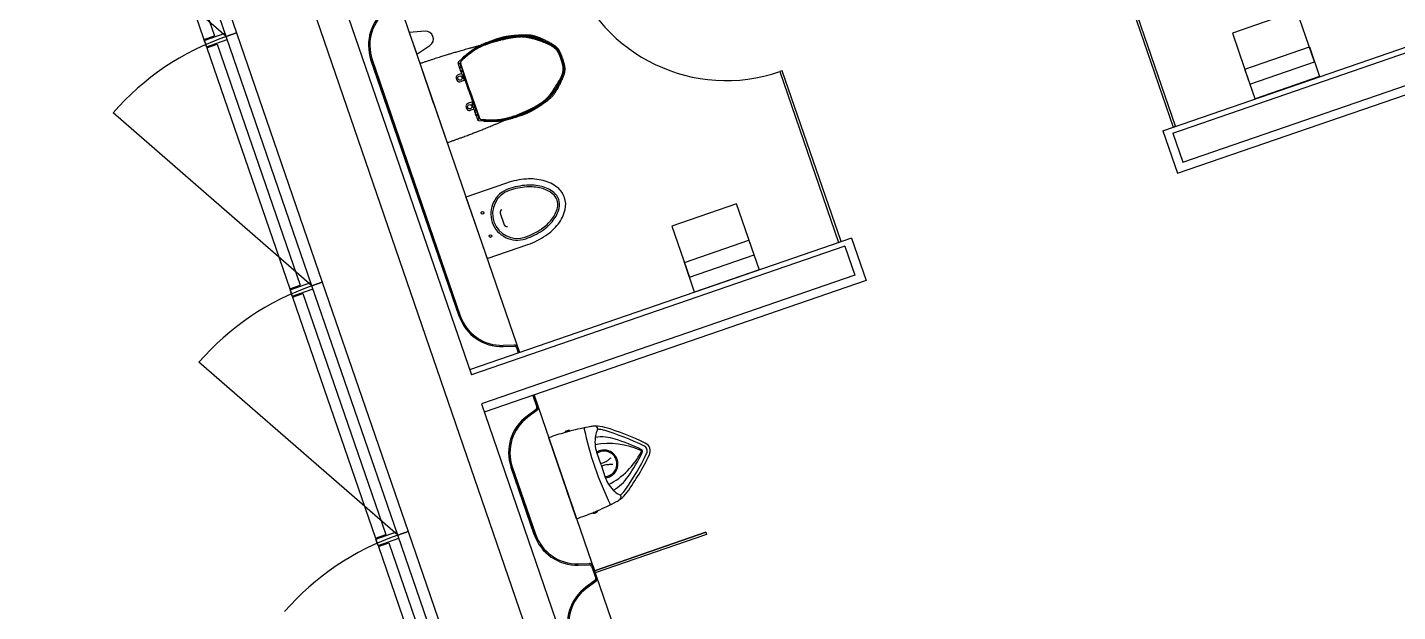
# Model space of a CAD drawing. Extents: x 809431 to 809707, y 818703 to 819368.
# Drawn here: x 809464.58 to 809470.82, y 819293.11 to 819295.77 of the extents above; entities that cross this region are included whole.
import ezdxf

# ---------------------------------------------------------------- set-up
doc = ezdxf.new("R2010")
doc.units = 0
for name, color, linetype in [('MAJ221__', 7, 'Continuous'), ('MAJ322__', 7, 'Continuous'), ('MAJ325__', 7, 'Continuous'), ('MAJ342__', 7, 'Continuous'), ('MAJ421__', 7, 'Continuous'), ('MAJ740__', 7, 'Continuous')]:
    doc.layers.add(name, color=color, linetype=linetype)

msp = doc.modelspace()

# ---------------------------------------------------------------- linework, layer by layer
at = {"layer": 'MAJ221__'}
for p, q in [((809465.0802, 819298.1742), (809468.6696, 819287.7498)), ((809465.2126, 819298.2197), (809466.6011, 819294.1871)), ((809469.797, 819295.2875), (809471.4989, 819295.8735)), ((809469.8425, 819295.1551), (809471.5445, 819295.7412)), ((809469.797, 819295.2875), (809469.8425, 819295.1551)), ((809468.3031, 819294.7731), (809466.6011, 819294.1871)), ((809468.3031, 819294.7731), (809468.3487, 819294.6407)), ((809468.3487, 819294.6407), (809466.6467, 819294.0547)), ((809466.6467, 819294.0547), (809467.975, 819290.197))]:
    msp.add_line(p, q, dxfattribs=at)
at = {"layer": 'MAJ322__'}
for p, q in [((809465.4841, 819295.7267), (809464.5784, 819296.5139)), ((809465.8747, 819294.5921), (809464.9691, 819295.3793)), ((809466.2654, 819293.4574), (809465.3598, 819294.2447))]:
    msp.add_line(p, q, dxfattribs=at)
for centre in [(809465.8747, 819294.5921), (809466.2654, 819293.4574), (809466.6561, 819292.3228)]:
    msp.add_arc(centre, 1.2, 109, 139, dxfattribs=at)
at = {"layer": 'MAJ325__'}
for points in [[(809465.4841, 819295.7267), (809465.0934, 819296.8613), (809465.1406, 819296.8776), (809465.5313, 819295.743)], [(809469.5305, 819296.092), (809469.7983, 819295.3144), (809469.8096, 819295.3183), (809469.5419, 819296.0959)], [(809465.8747, 819294.5921), (809465.4841, 819295.7267), (809465.5313, 819295.743), (809465.922, 819294.6083)], [(809468.0063, 819295.5672), (809468.2741, 819294.7896), (809468.2855, 819294.7935), (809468.0177, 819295.5711)], [(809466.2654, 819293.4574), (809465.8747, 819294.5921), (809465.922, 819294.6083), (809466.3127, 819293.4737)], [(809466.6561, 819292.3228), (809466.2654, 819293.4574), (809466.3127, 819293.4737), (809466.7034, 819292.3391)]]:
    msp.add_lwpolyline(points, close=True, dxfattribs=at)
msp.add_arc((809467.7622, 819296.2764), 0.75, 199.91665, 289, dxfattribs=at)
at = {"layer": 'MAJ342__'}
for p, q in [((809465.0053, 819296.81), (809465.3828, 819295.7136)), ((809465.0525, 819296.8263), (809465.4301, 819295.7299)), ((809465.3844, 819295.7089), (809465.479, 819295.7414)), ((809465.3828, 819295.7136), (809465.4301, 819295.7299)), ((809465.3844, 819295.7089), (809465.3893, 819295.6947)), ((809465.3893, 819295.6947), (809465.3844, 819295.7089)), ((809465.3873, 819295.7099), (809465.3856, 819295.7146)), ((809465.3943, 819295.6801), (809465.3894, 819295.6943)), ((809465.3894, 819295.6943), (809465.3943, 819295.6801)), ((809465.3943, 819295.6801), (809465.4889, 819295.7126)), ((809465.396, 819295.6754), (809465.4432, 819295.6916)), ((809465.3988, 819295.6763), (809465.3972, 819295.6811)), ((809465.4272, 819295.7289), (809465.4289, 819295.7242)), ((809465.4388, 819295.6954), (809465.4404, 819295.6907)), ((809465.4432, 819295.6916), (809465.8207, 819294.5953)), ((809465.396, 819295.6754), (809465.7735, 819294.579)), ((809465.7735, 819294.579), (809465.8207, 819294.5953)), ((809465.7751, 819294.5743), (809465.8696, 819294.6068)), ((809465.7751, 819294.5743), (809465.78, 819294.5601)), ((809465.78, 819294.5601), (809465.7751, 819294.5743)), ((809465.7779, 819294.5752), (809465.7763, 819294.58)), ((809465.785, 819294.5455), (809465.7801, 819294.5596)), ((809465.7801, 819294.5596), (809465.785, 819294.5455)), ((809465.785, 819294.5455), (809465.8796, 819294.578)), ((809465.7866, 819294.5407), (809465.8339, 819294.557)), ((809465.8179, 819294.5943), (809465.8195, 819294.5896)), ((809465.8294, 819294.5608), (809465.8311, 819294.556)), ((809465.8339, 819294.557), (809466.2114, 819293.4606)), ((809465.7866, 819294.5407), (809466.1642, 819293.4444)), ((809465.7895, 819294.5417), (809465.7878, 819294.5464)), ((809466.1642, 819293.4444), (809466.2114, 819293.4606)), ((809466.1658, 819293.4396), (809466.2603, 819293.4722)), ((809466.1658, 819293.4396), (809466.1707, 819293.4255)), ((809466.1707, 819293.4255), (809466.1658, 819293.4396)), ((809466.1686, 819293.4406), (809466.167, 819293.4453)), ((809466.1757, 819293.4108), (809466.2702, 819293.4434)), ((809466.2086, 819293.4597), (809466.2102, 819293.4549)), ((809466.1757, 819293.4108), (809466.1708, 819293.425)), ((809466.1708, 819293.425), (809466.1757, 819293.4108)), ((809466.1773, 819293.4061), (809466.2246, 819293.4224)), ((809466.1773, 819293.4061), (809466.5548, 819292.3097)), ((809466.1802, 819293.4071), (809466.1785, 819293.4118)), ((809466.2201, 819293.4261), (809466.2218, 819293.4214)), ((809466.2246, 819293.4224), (809466.6021, 819292.326))]:
    msp.add_line(p, q, dxfattribs=at)
at = {"layer": 'MAJ421__'}
for p, q in [((809469.751, 819295.2981), (809471.4908, 819295.8972)), ((809469.8177, 819295.1043), (809471.5575, 819295.7033)), ((809466.1437, 819295.6199), (809466.5451, 819294.4543)), ((809466.1494, 819295.6218), (809466.5507, 819294.4563)), ((809469.751, 819295.2981), (809469.8177, 819295.1043)), ((809468.3328, 819294.8098), (809466.593, 819294.2107)), ((809468.3328, 819294.8098), (809468.3995, 819294.6159)), ((809468.3995, 819294.6159), (809466.6597, 819294.0169)), ((809466.7459, 819294.3215), (809466.797, 819294.3231)), ((809466.7461, 819294.3155), (809466.7972, 819294.3171)), ((809466.806, 819294.311), (809466.8143, 819294.2869)), ((809466.8116, 819294.3129), (809466.8199, 819294.2889)), ((809466.881, 819294.0931), (809466.8993, 819294.0399)), ((809466.8867, 819294.095), (809466.905, 819294.0419)), ((809466.8961, 819294.0297), (809466.8549, 819293.9995)), ((809466.8997, 819294.0249), (809466.8584, 819293.9946)), ((809466.782, 819293.7663), (809466.8873, 819293.4605)), ((809466.7876, 819293.7683), (809466.8929, 819293.4625)), ((809467.0881, 819293.3277), (809467.1392, 819293.3292)), ((809467.0883, 819293.3217), (809467.1394, 819293.3232)), ((809467.1482, 819293.3171), (809467.1674, 819293.2614)), ((809467.1538, 819293.3191), (809467.173, 819293.2633)), ((809467.1642, 819293.2512), (809467.1229, 819293.2209)), ((809467.1677, 819293.2464), (809467.1265, 819293.2161))]:
    msp.add_line(p, q, dxfattribs=at)
for centre, radius, start, end in [((809466.3385, 819295.6869), 0.206, 126.27082, 199.00104), ((809466.3385, 819295.6869), 0.2, 126.27082, 199.00104), ((809466.7398, 819294.5214), 0.206, 199.00104, 271.72926), ((809466.7398, 819294.5214), 0.2, 199.00104, 271.72926), ((809466.7975, 819294.3081), 0.015, 19.00104, 91.72926), ((809466.7975, 819294.3081), 0.009, 19.00104, 91.72926), ((809466.9767, 819293.8334), 0.206, 126.27082, 199), ((809466.9767, 819293.8334), 0.2, 126.27082, 199), ((809466.8908, 819294.037), 0.009, 306.27082, 19), ((809466.8908, 819294.037), 0.015, 306.27082, 19), ((809467.0821, 819293.5276), 0.206, 199, 271.72917), ((809467.0821, 819293.5276), 0.2, 199, 271.72917), ((809467.1397, 819293.3142), 0.015, 19, 91.72917), ((809467.1397, 819293.3142), 0.009, 19, 91.72917), ((809467.1589, 819293.2585), 0.009, 306.27074, 19), ((809467.1589, 819293.2585), 0.015, 306.27074, 19), ((809467.2448, 819293.0549), 0.206, 126.27074, 199), ((809467.2448, 819293.0549), 0.2, 126.27074, 199)]:
    msp.add_arc(centre, radius, start, end, dxfattribs=at)
at = {"layer": 'MAJ740__'}
for p, q in [((809466.255, 819295.9294), (809466.8199, 819294.2889)), ((809466.3904, 819295.7507), (809466.3183, 819295.7455)), ((809466.3183, 819295.7455), (809466.3525, 819295.6462)), ((809466.3525, 819295.6462), (809466.4125, 819295.6865)), ((809466.5446, 819295.6135), (809466.5573, 819295.6252)), ((809466.4292, 819295.4235), (809466.3672, 819295.6035)), ((809466.5409, 819295.6055), (809466.5496, 819295.6062)), ((809466.5473, 819295.5873), (809466.5426, 819295.6009)), ((809466.5573, 819295.5586), (809466.5433, 819295.5537)), ((809466.5531, 819295.5673), (809466.5467, 819295.586)), ((809466.5473, 819295.5873), (809466.554, 819295.5896)), ((809466.5486, 819295.5835), (809466.5558, 819295.586)), ((809466.5546, 819295.5908), (809466.5502, 819295.6036)), ((809466.5525, 819295.5723), (809466.5596, 819295.5748)), ((809466.5948, 819295.4802), (809466.5529, 819295.6019)), ((809466.5544, 819295.5667), (809466.5611, 819295.569)), ((809466.5551, 819295.5651), (809466.5596, 819295.552)), ((809466.5557, 819295.5664), (809466.5622, 819295.5686)), ((809466.5603, 819295.576), (809466.557, 819295.5854)), ((809466.5646, 819295.5522), (809466.5596, 819295.5505)), ((809466.5608, 819295.5514), (809466.5636, 819295.5524)), ((809466.5623, 819295.5684), (809466.5929, 819295.4795)), ((809466.59, 819295.4788), (809466.5649, 819295.5518)), ((809466.5729, 819295.5284), (809466.5542, 819295.522)), ((809466.559, 819295.5492), (809466.5638, 819295.5352)), ((809466.5702, 819295.5364), (809466.565, 819295.5346)), ((809466.5699, 819295.5325), (809466.5688, 819295.5359)), ((809466.569, 819295.5322), (809466.5714, 819295.533)), ((809466.569, 819295.5322), (809466.5692, 819295.5318)), ((809466.5698, 819295.5314), (809466.5717, 819295.5321)), ((809466.6071, 819295.4293), (809466.5883, 819295.4228)), ((809466.59, 819295.4788), (809466.6151, 819295.4059)), ((809466.6233, 819295.3913), (809466.5927, 819295.4801)), ((809466.5946, 819295.4807), (809466.6365, 819295.3591)), ((809466.4292, 819295.4235), (809466.4911, 819295.2435)), ((809466.6133, 819295.3959), (809466.5993, 819295.3911)), ((809466.6089, 819295.4043), (809466.604, 819295.4183)), ((809466.6098, 819295.4213), (809466.6046, 819295.4196)), ((809466.6063, 819295.4239), (809466.6061, 819295.4243)), ((809466.6063, 819295.4239), (809466.6087, 819295.4247)), ((809466.6065, 819295.4249), (809466.6083, 819295.4256)), ((809466.6072, 819295.4242), (809466.6084, 819295.4209)), ((809466.6152, 819295.4054), (809466.6101, 819295.4037)), ((809466.6156, 819295.3894), (809466.6111, 819295.4024)), ((809466.6117, 819295.4037), (809466.6145, 819295.4047)), ((809466.6154, 819295.3865), (809466.6219, 819295.3678)), ((809466.616, 819295.3877), (809466.6227, 819295.39)), ((809466.6169, 819295.3887), (809466.6234, 819295.391)), ((809466.618, 819295.3821), (809466.6251, 819295.3846)), ((809466.6218, 819295.3709), (809466.629, 819295.3734)), ((809466.6231, 819295.3671), (809466.6298, 819295.3695)), ((809466.6231, 819295.3671), (809466.6278, 819295.3535)), ((809466.6264, 819295.384), (809466.6296, 819295.3746)), ((809466.6311, 819295.3688), (809466.6355, 819295.356)), ((809466.6293, 819295.3488), (809466.6366, 819295.3536)), ((809466.6372, 819295.3448), (809466.6543, 819295.3434)), ((809466.8867, 819294.095), (809468.1889, 819290.313)), ((809467.0497, 819293.9307), (809467.0492, 819293.9325)), ((809467.0803, 819293.5324), (809466.9534, 819293.9012)), ((809467.0281, 819293.9264), (809467.0285, 819293.9249)), ((809466.9672, 819293.8609), (809466.9691, 819293.8554)), ((809466.9691, 819293.8554), (809466.9724, 819293.8458)), ((809466.9724, 819293.8458), (809466.9743, 819293.8403)), ((809466.9743, 819293.8403), (809466.9776, 819293.8307)), ((809466.9776, 819293.8307), (809466.9795, 819293.8252)), ((809467.1918, 819293.777), (809467.1722, 819293.8338)), ((809467.229, 819293.8033), (809467.2258, 819293.8008)), ((809467.2323, 819293.8058), (809467.229, 819293.8033)), ((809467.2363, 819293.8085), (809467.2323, 819293.8058)), ((809467.1895, 819293.7837), (809467.1919, 819293.7842)), ((809467.1918, 819293.777), (809467.2113, 819293.7203)), ((809467.1919, 819293.7842), (809467.1942, 819293.7848)), ((809467.1941, 819293.7703), (809467.1963, 819293.7715)), ((809467.1963, 819293.7715), (809467.1985, 819293.7725)), ((809467.2157, 819293.7935), (809467.2177, 819293.7948)), ((809467.2177, 819293.7948), (809467.2197, 819293.7961)), ((809467.2184, 819293.7786), (809467.2207, 819293.7788)), ((809467.2197, 819293.7961), (809467.2221, 819293.7978)), ((809467.2207, 819293.7788), (809467.2231, 819293.7791)), ((809467.2258, 819293.8008), (809467.2221, 819293.7978)), ((809467.2231, 819293.7791), (809467.2256, 819293.7792)), ((809467.2256, 819293.7792), (809467.2284, 819293.7793)), ((809467.2332, 819293.7792), (809467.2284, 819293.7793)), ((809467.2373, 819293.7793), (809467.2332, 819293.7792)), ((809467.2414, 819293.7794), (809467.2373, 819293.7793)), ((809467.2462, 819293.7797), (809467.2414, 819293.7794)), ((809467.0427, 819293.6416), (809467.0262, 819293.6896)), ((809467.0541, 819293.6085), (809467.056, 819293.603)), ((809467.056, 819293.603), (809467.0594, 819293.5933)), ((809467.0594, 819293.5933), (809467.0612, 819293.5878)), ((809467.0612, 819293.5878), (809467.0646, 819293.5782)), ((809467.0646, 819293.5782), (809467.0665, 819293.5727)), ((809467.1541, 819293.56), (809467.1547, 819293.5586)), ((809467.1751, 819293.5668), (809467.1744, 819293.5685))]:
    msp.add_line(p, q, dxfattribs=at)
for points in [[(809470.0681, 819295.7426), (809470.148, 819295.5104), (809470.4421, 819295.6117), (809470.3621, 819295.8438)], [(809470.1247, 819295.578), (809470.4188, 819295.6793), (809470.4653, 819295.5441), (809470.1713, 819295.4428)], [(809466.5451, 819294.4543), (809466.1437, 819295.6199), (809466.1494, 819295.6218), (809466.5507, 819294.4563)], [(809467.5149, 819294.8634), (809467.5948, 819294.6313), (809467.8889, 819294.7326), (809467.809, 819294.9647)], [(809467.5715, 819294.6989), (809467.8656, 819294.8002), (809467.9122, 819294.665), (809467.6181, 819294.5637)], [(809466.8873, 819293.4605), (809466.782, 819293.7663), (809466.7876, 819293.7683), (809466.8929, 819293.4625)], [(809467.6694, 819293.4707), (809467.6727, 819293.4613), (809467.1651, 819293.2865), (809467.1618, 819293.2959)]]:
    msp.add_lwpolyline(points, close=True, dxfattribs=at)
for points in [[(809466.7617, 819295.0599), (809466.5763, 819294.9961), (809466.6727, 819294.7162)], [(809466.7327, 819294.923), (809466.7509, 819294.8701)], [(809466.6727, 819294.7162), (809466.858, 819294.78)], [(809467.6694, 819293.4707), (809467.1618, 819293.2959)], [(809467.6727, 819293.4613), (809467.1651, 819293.2865)]]:
    msp.add_lwpolyline(points, dxfattribs=at)
for centre, radius in [((809466.5487, 819295.5379), 0.00989), ((809466.5938, 819295.407), 0.00989), ((809466.6515, 819294.9247), 0.006), ((809466.688, 819294.8188), 0.006)]:
    msp.add_circle(centre, radius, dxfattribs=at)
for centre, radius, start, end in [((809466.393, 819295.7156), 0.0351, 303.86167, 94.13854), ((809466.8756, 819294.729), 0.35, 93.95049, 109), ((809466.8685, 819294.8318), 0.2469, 76.01148, 93.95049), ((809466.8866, 819294.9045), 0.172, 51.54247, 76.01148), ((809466.8098, 819294.92), 0.12, 109, 289), ((809466.8098, 819294.92), 0.112, 109, 289), ((809466.8756, 819294.729), 0.322, 93.95049, 109), ((809466.8756, 819294.729), 0.314, 93.95049, 109), ((809466.8685, 819294.8318), 0.2189, 76.01148, 93.95049), ((809466.8685, 819294.8318), 0.2109, 76.01148, 93.95049), ((809466.8866, 819294.9045), 0.136, 51.54247, 76.01148), ((809466.8866, 819294.9045), 0.144, 51.54247, 76.01148), ((809466.9324, 819294.9622), 0.0624, 19, 51.54247), ((809466.9324, 819294.9622), 0.0704, 19, 51.54247), ((809466.9324, 819294.9622), 0.0984, 19, 51.54247), ((809466.9324, 819294.9622), 0.0984, 346.45753, 19), ((809466.744, 819294.9269), 0.012, 109, 199), ((809466.8609, 819294.9794), 0.136, 321.98852, 346.45753), ((809466.8609, 819294.9794), 0.144, 321.98852, 346.45753), ((809466.9324, 819294.9622), 0.0624, 346.45753, 19), ((809466.8609, 819294.9794), 0.172, 321.98852, 346.45753), ((809466.9324, 819294.9622), 0.0704, 346.45753, 19), ((809466.7622, 819294.874), 0.012, 199, 289), ((809466.8018, 819295.0256), 0.2109, 304.0495, 321.98852), ((809466.8018, 819295.0256), 0.2189, 304.0495, 321.98852), ((809466.8018, 819295.0256), 0.2469, 304.0495, 321.98852), ((809466.7441, 819295.111), 0.314, 289, 304.0495), ((809466.7441, 819295.111), 0.322, 289, 304.0495), ((809466.7441, 819295.111), 0.35, 289, 304.0495), ((809467.03, 819293.9269), 0.002, 124.87369, 196.12435), ((809467.3671, 819292.7216), 1.25, 104.70778, 105.71644), ((809467.046, 819293.904), 0.03, 106.12435, 124.87369), ((809467.046, 819293.904), 0.03, 87.37501, 106.12435), ((809467.0473, 819293.9319), 0.002, 16.12435, 87.37501), ((809467.3671, 819292.7216), 1.25, 100.25194, 104.70778), ((809468.5817, 819294.2556), 1.5, 191.92186, 199), ((809467.12, 819293.9419), 0.005, 101.4542, 192.1149), ((809467.1695, 819293.8139), 0.14, 92.19603, 100.25194), ((809467.1695, 819293.8139), 0.14, 73.48076, 92.19603), ((809467.1646, 819293.9418), 0.012, 333.59527, 92.19603), ((809467.2649, 819293.892), 0.1, 153.59527, 169.14738), ((809467.1695, 819293.8139), 0.126, 73.48076, 86.85588), ((809466.8681, 819292.7977), 1.186, 64.02824, 73.48076), ((809466.8681, 819292.7977), 1.2, 64.02824, 73.48076), ((809467.3671, 819292.7216), 1.25, 105.71644, 109.32891), ((809467.3141, 819293.8826), 0.15, 169.14738, 199), ((809467.2276, 819293.5246), 0.35, 65.52998, 100.3616), ((809467.1948, 819293.7045), 0.2, 72.00049, 98.46846), ((809466.9476, 819292.9437), 1, 64.69479, 72.00049), ((809467.3761, 819293.8405), 0.04, 19, 64.02824), ((809467.2059, 819293.7819), 0.063, 275.23027, 122.76973), ((809467.2059, 819293.7819), 0.058, 19, 123.98811), ((809467.0646, 819293.9981), 0.35, 297.6384, 332.47001), ((809466.3338, 819294.3496), 1.186, 324.51924, 333.97176), ((809466.3338, 819294.3496), 1.2, 324.51924, 333.97176), ((809466.4863, 819294.2834), 1, 325.9995, 333.30521), ((809467.3705, 819293.8386), 0.005, 19, 65.52998), ((809467.3708, 819293.8387), 0.01, 19, 64.69479), ((809467.3705, 819293.8386), 0.005, 332.47001, 19), ((809467.3708, 819293.8387), 0.01, 333.30521, 19), ((809467.3761, 819293.8405), 0.026, 19, 64.02824), ((809467.3761, 819293.8405), 0.026, 333.97176, 19), ((809467.3761, 819293.8405), 0.04, 333.97176, 19), ((809468.5817, 819294.2556), 1.5, 199, 206.07813), ((809467.1783, 819293.8548), 0.0718, 282.79178, 301.34215), ((809467.2219, 819293.7316), 0.0471, 94.14172, 119.74311), ((809467.2059, 819293.7819), 0.058, 274.01189, 19), ((809467.3531, 819293.7691), 0.15, 199, 228.85262), ((809467.1495, 819293.8361), 0.2, 299.53153, 325.9995), ((809467.3202, 819293.7315), 0.1, 228.85262, 244.40472), ((809467.197, 819293.7343), 0.14, 297.74806, 305.80396), ((809467.2718, 819293.6305), 0.012, 305.80396, 64.40472), ((809467.197, 819293.7343), 0.14, 305.80396, 324.51924), ((809467.197, 819293.7343), 0.126, 311.14411, 324.51924), ((809466.6802, 819294.7167), 1.25, 288.67109, 292.28356), ((809466.6802, 819294.7167), 1.25, 292.28356, 293.29222), ((809467.1566, 819293.5593), 0.002, 201.87565, 273.12631), ((809467.155, 819293.5873), 0.03, 273.12631, 291.87565), ((809467.155, 819293.5873), 0.03, 291.87565, 310.62499), ((809466.6802, 819294.7167), 1.25, 293.29222, 297.74806), ((809467.1733, 819293.566), 0.002, 310.62499, 21.87565), ((809467.2367, 819293.603), 0.005, 205.8851, 296.5458)]:
    msp.add_arc(centre, radius, start, end, dxfattribs=at)
for points, degree in [([(809466.649, 819295.6877), (809466.5542, 819295.6624), (809466.4603, 819295.6343), (809466.3672, 819295.6035)], 2), ([(809466.7033, 819295.7027), (809466.6496, 819295.6842), (809466.5999, 819295.6554), (809466.5572, 819295.6179)], 2), ([(809466.7024, 819295.7055), (809466.6511, 819295.6878), (809466.6036, 819295.6609), (809466.5621, 819295.626)], 2), ([(809466.7019, 819295.7098), (809466.651, 819295.6923), (809466.6037, 819295.6657), (809466.5623, 819295.6313)], 2), ([(809466.734, 819295.7096), (809466.7056, 819295.7025), (809466.6773, 819295.6952), (809466.649, 819295.6877)], 2), ([(809466.7983, 819295.7309), (809466.7655, 819295.7276), (809466.7331, 819295.7206), (809466.7019, 819295.7098)], 2), ([(809466.82, 819295.728), (809466.7799, 819295.7261), (809466.7403, 819295.7185), (809466.7024, 819295.7055)], 2), ([(809466.8201, 819295.725), (809466.7803, 819295.7232), (809466.741, 819295.7156), (809466.7033, 819295.7027)], 2), ([(809466.9425, 819295.6953), (809466.8762, 819295.7217), (809466.8033, 819295.7267), (809466.734, 819295.7096)], 2), ([(809466.9516, 819295.702), (809466.9043, 819295.7261), (809466.8511, 819295.7361), (809466.7983, 819295.7309)], 2), ([(809466.9506, 819295.6965), (809466.9104, 819295.7177), (809466.8655, 819295.7285), (809466.82, 819295.728)], 2), ([(809466.9492, 819295.6939), (809466.9094, 819295.7149), (809466.865, 819295.7256), (809466.82, 819295.725)], 2), ([(809467.0107, 819295.6237), (809466.9995, 819295.6564), (809466.9746, 819295.6825), (809466.9425, 819295.6953)], 2), ([(809467.0099, 819295.6231), (809466.9994, 819295.6536), (809466.9777, 819295.6789), (809466.9492, 819295.6939)], 2), ([(809467.0127, 819295.6241), (809467.002, 819295.6553), (809466.9798, 819295.6812), (809466.9506, 819295.6965)], 2), ([(809467.0173, 819295.626), (809467.0061, 819295.6589), (809466.9825, 819295.6861), (809466.9516, 819295.702)], 2), ([(809466.5446, 819295.6135), (809466.5426, 819295.6117), (809466.541, 819295.6094), (809466.5399, 819295.6069)], 2), ([(809466.5572, 819295.6179), (809466.5526, 819295.6139), (809466.551, 819295.6076), (809466.5529, 819295.6019)], 2), ([(809466.5573, 819295.6252), (809466.5589, 819295.6246), (809466.5608, 819295.6249), (809466.5621, 819295.626)], 2), ([(809466.5623, 819295.6313), (809466.5604, 819295.6297), (809466.5594, 819295.6274), (809466.5595, 819295.6249)], 2), ([(809467.001, 819295.5253), (809467.0184, 819295.5551), (809467.022, 819295.5911), (809467.0107, 819295.6237)], 2), ([(809467.0055, 819295.5305), (809467.0187, 819295.5599), (809467.0202, 819295.5932), (809467.0097, 819295.6237)], 2), ([(809467.0082, 819295.5293), (809467.0217, 819295.5594), (809467.0233, 819295.5935), (809467.0125, 819295.6246)], 2), ([(809467.0123, 819295.5256), (809467.027, 819295.5572), (809467.0287, 819295.5932), (809467.0173, 819295.626)], 2), ([(809466.5433, 819295.5537), (809466.5345, 819295.5507), (809466.5298, 819295.5412), (809466.5329, 819295.5324), (809466.5359, 819295.5236), (809466.5454, 819295.5189), (809466.5542, 819295.522)], 3), ([(809466.5399, 819295.6069), (809466.5397, 819295.6064), (809466.5399, 819295.6058), (809466.5404, 819295.6056), (809466.5406, 819295.6055), (809466.5408, 819295.6055), (809466.5409, 819295.6055)], 3), ([(809466.5415, 819295.6055), (809466.5417, 819295.6039), (809466.5421, 819295.6024), (809466.5426, 819295.6009)], 2), ([(809466.5473, 819295.5873), (809466.5468, 819295.5871), (809466.5465, 819295.5865), (809466.5467, 819295.586)], 2), ([(809466.5474, 819295.5841), (809466.5475, 819295.5836), (809466.5481, 819295.5833), (809466.5486, 819295.5835)], 2), ([(809466.5496, 819295.6062), (809466.5497, 819295.6053), (809466.5499, 819295.6044), (809466.5502, 819295.6036)], 2), ([(809466.5525, 819295.5723), (809466.552, 819295.5721), (809466.5517, 819295.5716), (809466.5519, 819295.571)], 2), ([(809466.5531, 819295.5673), (809466.5533, 819295.5668), (809466.5539, 819295.5665), (809466.5544, 819295.5667)], 2), ([(809466.554, 819295.5896), (809466.5545, 819295.5897), (809466.5548, 819295.5903), (809466.5546, 819295.5908)], 2), ([(809466.5557, 819295.5664), (809466.5552, 819295.5662), (809466.5549, 819295.5656), (809466.5551, 819295.5651)], 2), ([(809466.557, 819295.5854), (809466.5569, 819295.5859), (809466.5563, 819295.5862), (809466.5558, 819295.586), (809466.5558, 819295.586), (809466.5558, 819295.586), (809466.5558, 819295.586)], 3), ([(809466.5596, 819295.5748), (809466.5602, 819295.5749), (809466.5604, 819295.5755), (809466.5603, 819295.576)], 2), ([(809466.5596, 819295.552), (809466.5598, 819295.5515), (809466.5603, 819295.5512), (809466.5608, 819295.5514)], 2), ([(809466.5623, 819295.5684), (809466.5622, 819295.5689), (809466.5616, 819295.5692), (809466.5611, 819295.569)], 2), ([(809466.5649, 819295.5518), (809466.5647, 819295.5523), (809466.5642, 819295.5526), (809466.5636, 819295.5524)], 2), ([(809466.5596, 819295.5505), (809466.5591, 819295.5503), (809466.5588, 819295.5497), (809466.559, 819295.5492)], 2), ([(809466.5638, 819295.5352), (809466.564, 819295.5347), (809466.5645, 819295.5344), (809466.565, 819295.5346)], 2), ([(809466.5692, 819295.5318), (809466.5692, 819295.5315), (809466.5695, 819295.5314), (809466.5698, 819295.5314)], 2), ([(809466.8455, 819295.3857), (809466.9107, 819295.4148), (809466.9651, 819295.4636), (809467.001, 819295.5253)], 2), ([(809466.9093, 819295.4085), (809466.9542, 819295.4369), (809466.9899, 819295.4775), (809467.0123, 819295.5256)], 2), ([(809466.9228, 819295.4265), (809466.9586, 819295.4537), (809466.987, 819295.4895), (809467.0055, 819295.5305)], 2), ([(809466.9246, 819295.4241), (809466.9608, 819295.4517), (809466.9895, 819295.4878), (809467.0082, 819295.5293)], 2), ([(809466.8171, 819295.3723), (809466.8548, 819295.3852), (809466.8904, 819295.4035), (809466.9229, 819295.4265)], 2), ([(809466.5883, 819295.4228), (809466.5796, 819295.4198), (809466.5749, 819295.4103), (809466.5779, 819295.4015), (809466.5809, 819295.3927), (809466.5905, 819295.388), (809466.5993, 819295.3911)], 3), ([(809466.6046, 819295.4196), (809466.6041, 819295.4194), (809466.6038, 819295.4188), (809466.604, 819295.4183)], 2), ([(809466.6065, 819295.4249), (809466.6062, 819295.4249), (809466.6061, 819295.4246), (809466.6061, 819295.4243)], 2), ([(809466.6089, 819295.4043), (809466.609, 819295.4038), (809466.6096, 819295.4035), (809466.6101, 819295.4037)], 2), ([(809466.6117, 819295.4037), (809466.6112, 819295.4035), (809466.6109, 819295.403), (809466.6111, 819295.4024)], 2), ([(809466.6145, 819295.4047), (809466.615, 819295.4048), (809466.6153, 819295.4054), (809466.6151, 819295.4059)], 2), ([(809466.616, 819295.3877), (809466.6155, 819295.3875), (809466.6152, 819295.387), (809466.6154, 819295.3865)], 2), ([(809466.6156, 819295.3894), (809466.6158, 819295.3888), (809466.6163, 819295.3886), (809466.6169, 819295.3887)], 2), ([(809466.6167, 819295.3827), (809466.6169, 819295.3822), (809466.6174, 819295.3819), (809466.618, 819295.3821)], 2), ([(809466.6218, 819295.3709), (809466.6213, 819295.3707), (809466.621, 819295.3701), (809466.6212, 819295.3696)], 2), ([(809466.6219, 819295.3678), (809466.622, 819295.3672), (809466.6226, 819295.367), (809466.6231, 819295.3671)], 2), ([(809466.6227, 819295.39), (809466.6232, 819295.3902), (809466.6235, 819295.3908), (809466.6233, 819295.3913)], 2), ([(809466.6264, 819295.384), (809466.6262, 819295.3845), (809466.6256, 819295.3848), (809466.6251, 819295.3846)], 2), ([(809466.629, 819295.3734), (809466.6295, 819295.3735), (809466.6298, 819295.3741), (809466.6296, 819295.3746), (809466.6296, 819295.3746), (809466.6296, 819295.3746), (809466.6296, 819295.3746)], 3), ([(809466.6311, 819295.3688), (809466.6309, 819295.3694), (809466.6303, 819295.3696), (809466.6298, 819295.3695)], 2), ([(809466.6497, 819295.3491), (809466.7065, 819295.3459), (809466.7633, 819295.3537), (809466.8171, 819295.3722)], 2), ([(809466.6587, 819295.3457), (809466.7128, 819295.3438), (809466.7668, 819295.3518), (809466.8181, 819295.3694)], 2), ([(809466.662, 819295.3417), (809466.7158, 819295.3401), (809466.7695, 819295.3482), (809466.8204, 819295.3657)], 2), ([(809466.765, 819295.3506), (809466.792, 819295.3621), (809466.8188, 819295.3738), (809466.8455, 819295.3857)], 2), ([(809466.8181, 819295.3694), (809466.856, 819295.3825), (809466.8919, 819295.4009), (809466.9246, 819295.4241)], 2), ([(809466.8204, 819295.3657), (809466.8516, 819295.3765), (809466.8814, 819295.3908), (809466.9093, 819295.4085)], 2), ([(809466.4911, 819295.2435), (809466.5835, 819295.2765), (809466.6748, 819295.3122), (809466.765, 819295.3506)], 2), ([(809466.6278, 819295.3535), (809466.6283, 819295.352), (809466.629, 819295.3505), (809466.6298, 819295.3492)], 2), ([(809466.6293, 819295.3488), (809466.6288, 819295.3486), (809466.6287, 819295.348), (809466.629, 819295.3475), (809466.6291, 819295.3473), (809466.6292, 819295.3472), (809466.6293, 819295.3471)], 3), ([(809466.6293, 819295.3471), (809466.6318, 819295.3458), (809466.6344, 819295.345), (809466.6372, 819295.3448)], 2), ([(809466.6355, 819295.356), (809466.6357, 819295.3552), (809466.6361, 819295.3544), (809466.6366, 819295.3536)], 2), ([(809466.6365, 819295.3591), (809466.6385, 819295.3534), (809466.6437, 819295.3494), (809466.6497, 819295.3491)], 2), ([(809466.6587, 819295.3457), (809466.6569, 819295.3457), (809466.6552, 819295.3449), (809466.6543, 819295.3434)], 2), ([(809466.6559, 819295.3449), (809466.6573, 819295.343), (809466.6596, 819295.3418), (809466.662, 819295.3417)], 2)]:
    msp.add_open_spline(points, degree=degree, dxfattribs=at)

doc.saveas('drawing.dxf')
